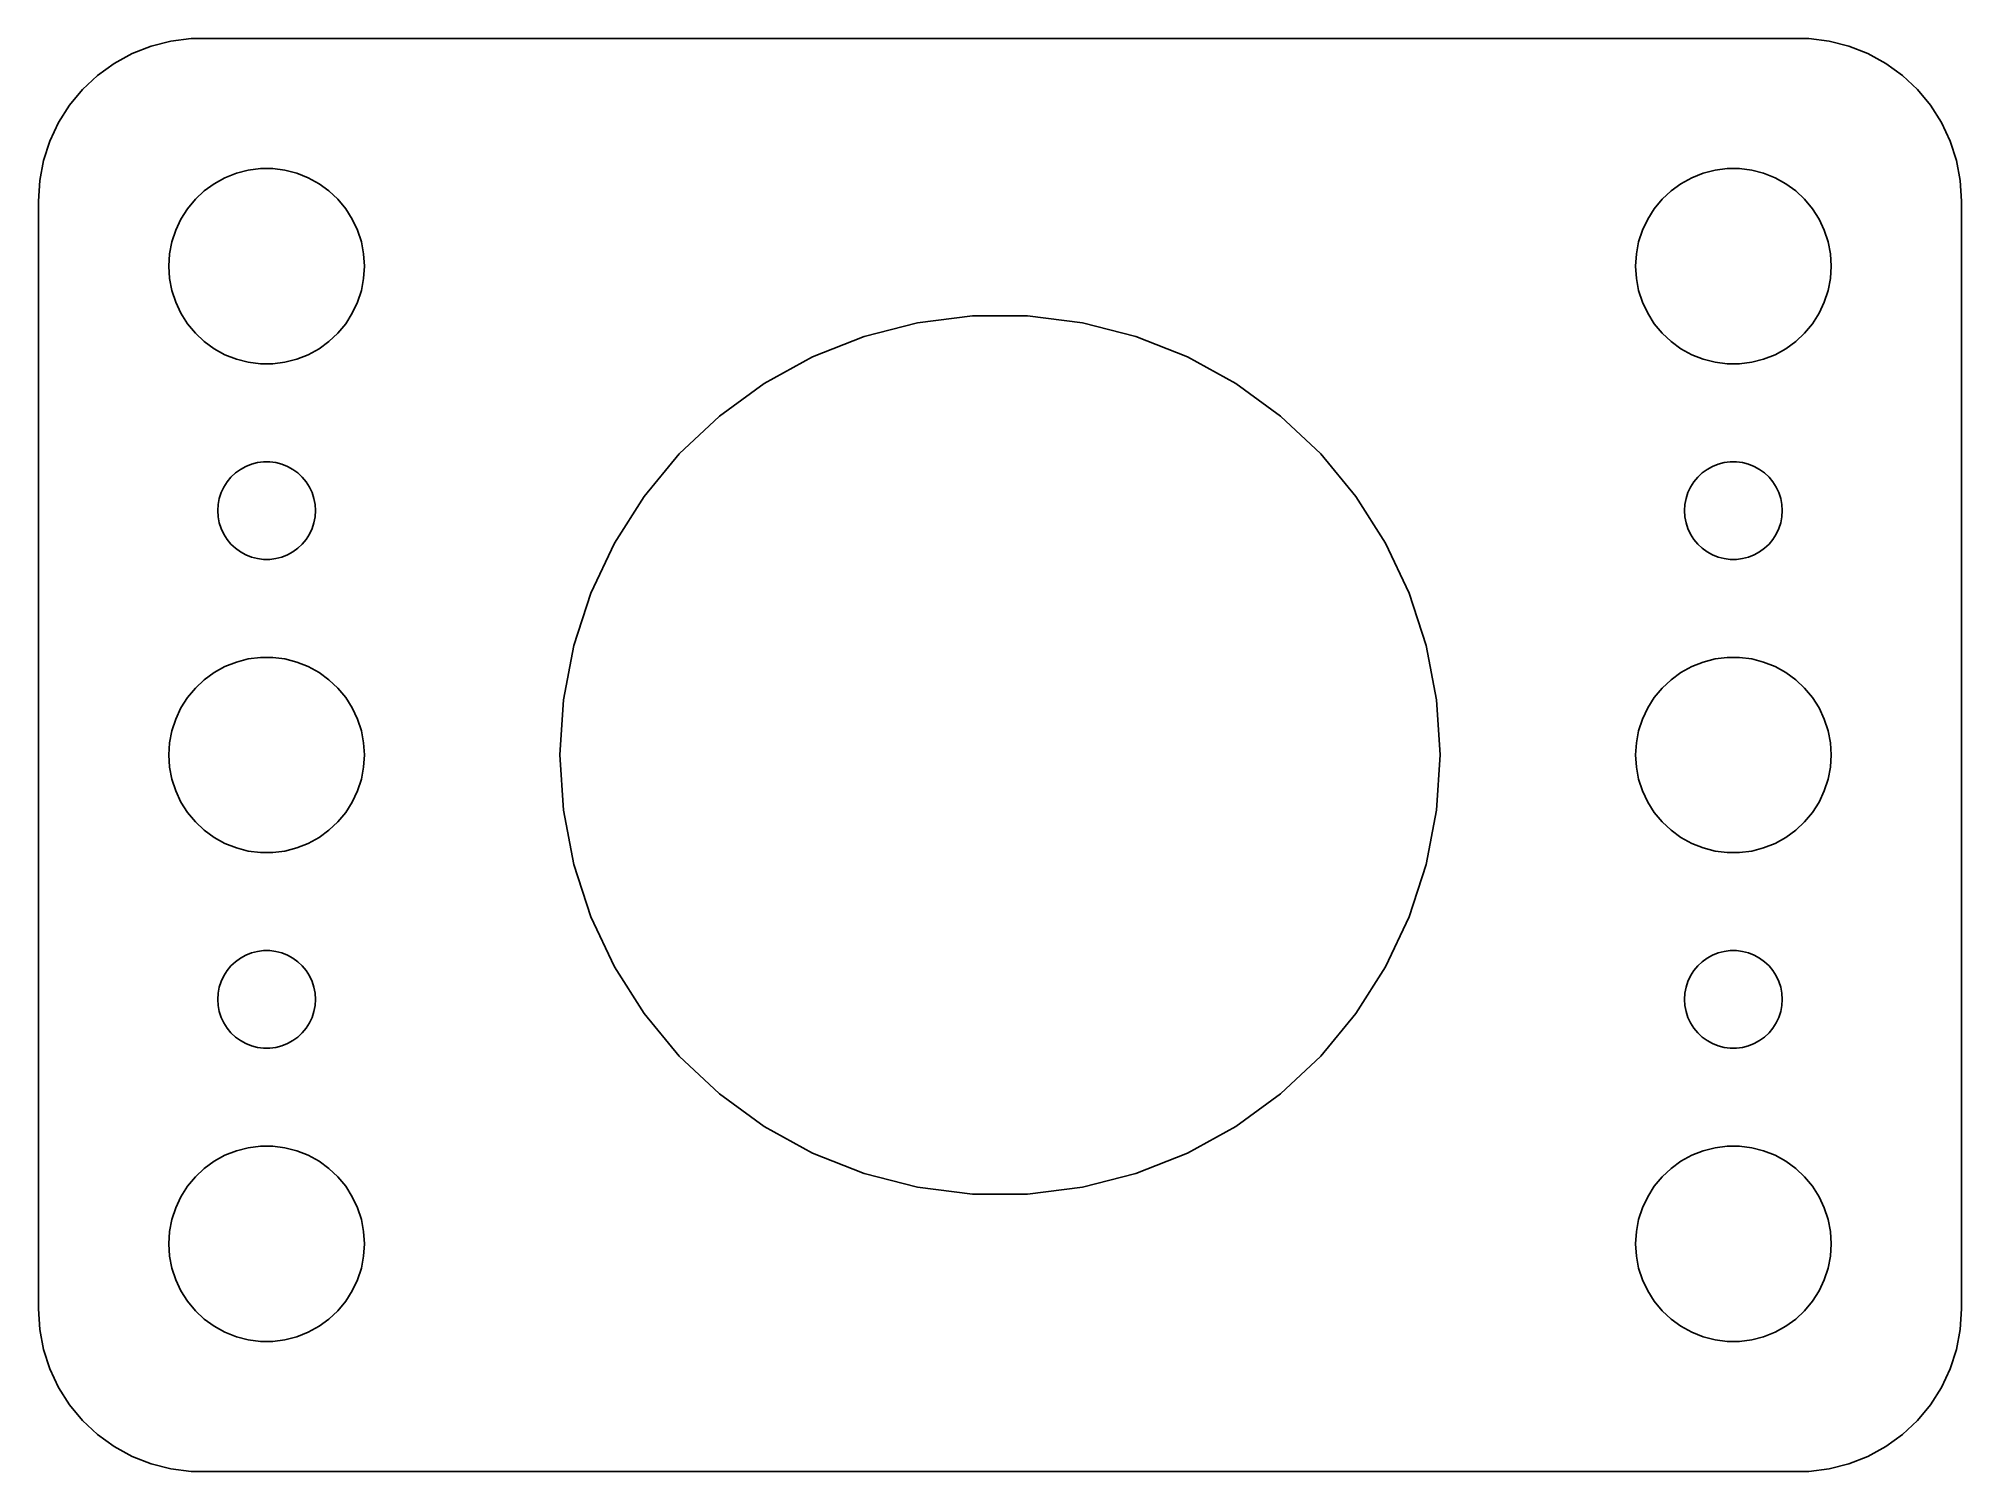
# Model space of a CAD drawing. Header units: metres. Extents: x -29.5 to 29.5, y 32 to 76.
import ezdxf

# ---------------------------------------------------------------- set-up
doc = ezdxf.new("R2010")
doc.units = ezdxf.units.M

msp = doc.modelspace()

# ---------------------------------------------------------------- linework, layer by layer
for p, q in [((-26.6289, 75.5241), (-27.1791, 75.2216)), ((-26.0451, 75.7553), (-26.6289, 75.5241)), ((-25.4369, 75.9114), (-26.0451, 75.7553)), ((-24.8139, 75.9901), (-25.4369, 75.9114)), ((24.8139, 75.9901), (-24.8139, 75.9901)), ((25.4369, 75.9114), (24.8139, 75.9901)), ((26.0451, 75.7553), (25.4369, 75.9114)), ((26.6289, 75.5241), (26.0451, 75.7553)), ((27.1791, 75.2216), (26.6289, 75.5241)), ((-27.1791, 75.2216), (-27.6871, 74.8526)), ((27.6871, 74.8526), (27.1791, 75.2216)), ((-28.1448, 74.4227), (-28.5451, 73.9389)), ((-27.6871, 74.8526), (-28.1448, 74.4227)), ((28.1448, 74.4227), (27.6871, 74.8526)), ((28.5451, 73.9389), (28.1448, 74.4227)), ((-28.5451, 73.9389), (-28.8815, 73.4088)), ((28.8815, 73.4088), (28.5451, 73.9389)), ((-28.8815, 73.4088), (-29.1489, 72.8406)), ((29.1489, 72.8406), (28.8815, 73.4088)), ((-29.1489, 72.8406), (-29.3429, 72.2434)), ((29.3429, 72.2434), (29.1489, 72.8406)), ((-29.3429, 72.2434), (-29.4606, 71.6267)), ((-23.0621, 71.9469), (-22.6884, 71.9941)), ((-22.6884, 71.9941), (-22.3116, 71.9941)), ((-22.3116, 71.9941), (-21.9379, 71.9469)), ((21.9379, 71.9469), (22.3116, 71.9941)), ((22.3116, 71.9941), (22.6884, 71.9941)), ((22.6884, 71.9941), (23.0621, 71.9469)), ((29.4606, 71.6267), (29.3429, 72.2434)), ((-29.4606, 71.6267), (-29.5, 71)), ((-24.4123, 71.3115), (-24.1075, 71.533)), ((-24.1075, 71.533), (-23.7773, 71.7145)), ((-23.7773, 71.7145), (-23.427, 71.8532)), ((-23.427, 71.8532), (-23.0621, 71.9469)), ((-21.9379, 71.9469), (-21.5729, 71.8532)), ((-21.5729, 71.8532), (-21.2227, 71.7145)), ((-21.2227, 71.7145), (-20.8925, 71.533)), ((-20.8925, 71.533), (-20.5877, 71.3115)), ((20.5877, 71.3115), (20.8925, 71.533)), ((20.8925, 71.533), (21.2227, 71.7145)), ((21.2227, 71.7145), (21.5729, 71.8532)), ((21.5729, 71.8532), (21.9379, 71.9469)), ((23.0621, 71.9469), (23.427, 71.8532)), ((23.427, 71.8532), (23.7773, 71.7145)), ((23.7773, 71.7145), (24.1075, 71.533)), ((24.1075, 71.533), (24.4123, 71.3115)), ((29.5, 71), (29.4606, 71.6267)), ((-29.5, 71), (-29.5, 37)), ((-24.927, 70.7634), (-24.6869, 71.0536)), ((-24.6869, 71.0536), (-24.4123, 71.3115)), ((-20.5877, 71.3115), (-20.3131, 71.0536)), ((-20.3131, 71.0536), (-20.0729, 70.7634)), ((20.0729, 70.7634), (20.3131, 71.0536)), ((20.3131, 71.0536), (20.5877, 71.3115)), ((24.4123, 71.3115), (24.6869, 71.0536)), ((24.6869, 71.0536), (24.927, 70.7634)), ((29.5, 37), (29.5, 71)), ((-25.2893, 70.1044), (-25.1289, 70.4453)), ((-25.1289, 70.4453), (-24.927, 70.7634)), ((-20.0729, 70.7634), (-19.8711, 70.4453)), ((-19.8711, 70.4453), (-19.7107, 70.1044)), ((19.7107, 70.1044), (19.8711, 70.4453)), ((19.8711, 70.4453), (20.0729, 70.7634)), ((24.927, 70.7634), (25.1289, 70.4453)), ((25.1289, 70.4453), (25.2893, 70.1044)), ((-25.4763, 69.376), (-25.4057, 69.7461)), ((-25.4057, 69.7461), (-25.2893, 70.1044)), ((-19.7107, 70.1044), (-19.5942, 69.7461)), ((-19.5942, 69.7461), (-19.5237, 69.376)), ((19.5237, 69.376), (19.5942, 69.7461)), ((19.5942, 69.7461), (19.7107, 70.1044)), ((25.2893, 70.1044), (25.4057, 69.7461)), ((25.4057, 69.7461), (25.4763, 69.376)), ((-25.5, 69), (-25.4763, 69.376)), ((-19.5237, 69.376), (-19.5, 69)), ((19.5, 69), (19.5237, 69.376)), ((25.4763, 69.376), (25.5, 69)), ((-25.4763, 68.624), (-25.5, 69)), ((-25.4057, 68.2539), (-25.4763, 68.624)), ((-19.5237, 68.624), (-19.5942, 68.2539)), ((-19.5, 69), (-19.5237, 68.624)), ((19.5237, 68.624), (19.5, 69)), ((19.5942, 68.2539), (19.5237, 68.624)), ((25.4763, 68.624), (25.4057, 68.2539)), ((25.5, 69), (25.4763, 68.624)), ((-25.2893, 67.8956), (-25.4057, 68.2539)), ((-25.1289, 67.5547), (-25.2893, 67.8956)), ((-19.7107, 67.8956), (-19.8711, 67.5547)), ((-19.5942, 68.2539), (-19.7107, 67.8956)), ((19.7107, 67.8956), (19.5942, 68.2539)), ((19.8711, 67.5547), (19.7107, 67.8956)), ((25.2893, 67.8956), (25.1289, 67.5547)), ((25.4057, 68.2539), (25.2893, 67.8956)), ((-24.927, 67.2366), (-25.1289, 67.5547)), ((-19.8711, 67.5547), (-20.0729, 67.2366)), ((-4.17172, 66.8392), (-2.52963, 67.2609)), ((-2.52963, 67.2609), (-0.84767, 67.4734)), ((-0.84767, 67.4734), (0.84767, 67.4734)), ((0.84767, 67.4734), (2.52963, 67.2609)), ((2.52963, 67.2609), (4.17172, 66.8392)), ((20.0729, 67.2366), (19.8711, 67.5547)), ((25.1289, 67.5547), (24.927, 67.2366)), ((-24.6869, 66.9464), (-24.927, 67.2366)), ((-24.4123, 66.6884), (-24.6869, 66.9464)), ((-24.1075, 66.467), (-24.4123, 66.6884)), ((-20.5877, 66.6884), (-20.8925, 66.467)), ((-20.3131, 66.9464), (-20.5877, 66.6884)), ((-20.0729, 67.2366), (-20.3131, 66.9464)), ((-5.74802, 66.2152), (-4.17172, 66.8392)), ((4.17172, 66.8392), (5.74802, 66.2152)), ((20.3131, 66.9464), (20.0729, 67.2366)), ((20.5877, 66.6884), (20.3131, 66.9464)), ((20.8925, 66.467), (20.5877, 66.6884)), ((24.4123, 66.6884), (24.1075, 66.467)), ((24.6869, 66.9464), (24.4123, 66.6884)), ((24.927, 67.2366), (24.6869, 66.9464)), ((-23.7773, 66.2855), (-24.1075, 66.467)), ((-23.427, 66.1468), (-23.7773, 66.2855)), ((-23.0621, 66.0531), (-23.427, 66.1468)), ((-21.5729, 66.1468), (-21.9379, 66.0531)), ((-21.2227, 66.2855), (-21.5729, 66.1468)), ((-20.8925, 66.467), (-21.2227, 66.2855)), ((-7.23366, 65.3984), (-5.74802, 66.2152)), ((5.74802, 66.2152), (7.23366, 65.3984)), ((21.2227, 66.2855), (20.8925, 66.467)), ((21.5729, 66.1468), (21.2227, 66.2855)), ((21.9379, 66.0531), (21.5729, 66.1468)), ((23.427, 66.1468), (23.0621, 66.0531)), ((23.7773, 66.2855), (23.427, 66.1468)), ((24.1075, 66.467), (23.7773, 66.2855)), ((-22.6884, 66.0059), (-23.0621, 66.0531)), ((-22.3116, 66.0059), (-22.6884, 66.0059)), ((-21.9379, 66.0531), (-22.3116, 66.0059)), ((22.3116, 66.0059), (21.9379, 66.0531)), ((22.6884, 66.0059), (22.3116, 66.0059)), ((23.0621, 66.0531), (22.6884, 66.0059)), ((-8.60521, 64.4019), (-7.23366, 65.3984)), ((7.23366, 65.3984), (8.60521, 64.4019)), ((-9.84106, 63.2414), (-8.60521, 64.4019)), ((8.60521, 64.4019), (9.84106, 63.2414)), ((-10.9217, 61.9351), (-9.84106, 63.2414)), ((9.84106, 63.2414), (10.9217, 61.9351)), ((-23.5934, 62.5268), (-23.4561, 62.6558)), ((-23.4561, 62.6558), (-23.3037, 62.7665)), ((-23.3037, 62.7665), (-23.1387, 62.8572)), ((-23.1387, 62.8572), (-22.9635, 62.9266)), ((-22.9635, 62.9266), (-22.7811, 62.9734)), ((-22.7811, 62.9734), (-22.5942, 62.997)), ((-22.5942, 62.997), (-22.4058, 62.997)), ((-22.4058, 62.997), (-22.2189, 62.9734)), ((-22.2189, 62.9734), (-22.0365, 62.9266)), ((-22.0365, 62.9266), (-21.8613, 62.8572)), ((-21.8613, 62.8572), (-21.6963, 62.7665)), ((-21.6963, 62.7665), (-21.5439, 62.6558)), ((-21.5439, 62.6558), (-21.4065, 62.5268)), ((21.4065, 62.5268), (21.5439, 62.6558)), ((21.5439, 62.6558), (21.6963, 62.7665)), ((21.6963, 62.7665), (21.8613, 62.8572)), ((21.8613, 62.8572), (22.0365, 62.9266)), ((22.0365, 62.9266), (22.2189, 62.9734)), ((22.2189, 62.9734), (22.4058, 62.997)), ((22.4058, 62.997), (22.5942, 62.997)), ((22.5942, 62.997), (22.7811, 62.9734)), ((22.7811, 62.9734), (22.9635, 62.9266)), ((22.9635, 62.9266), (23.1387, 62.8572)), ((23.1387, 62.8572), (23.3037, 62.7665)), ((23.3037, 62.7665), (23.4561, 62.6558)), ((23.4561, 62.6558), (23.5934, 62.5268)), ((-23.9529, 61.873), (-23.8947, 62.0522)), ((-23.8947, 62.0522), (-23.8145, 62.2226)), ((-23.8145, 62.2226), (-23.7135, 62.3817)), ((-23.7135, 62.3817), (-23.5934, 62.5268)), ((-21.4065, 62.5268), (-21.2865, 62.3817)), ((-21.2865, 62.3817), (-21.1855, 62.2226)), ((-21.1855, 62.2226), (-21.1053, 62.0522)), ((-21.1053, 62.0522), (-21.0471, 61.873)), ((21.0471, 61.873), (21.1053, 62.0522)), ((21.1053, 62.0522), (21.1855, 62.2226)), ((21.1855, 62.2226), (21.2865, 62.3817)), ((21.2865, 62.3817), (21.4065, 62.5268)), ((23.5934, 62.5268), (23.7135, 62.3817)), ((23.7135, 62.3817), (23.8145, 62.2226)), ((23.8145, 62.2226), (23.8947, 62.0522)), ((23.8947, 62.0522), (23.9529, 61.873)), ((-24, 61.5), (-23.9882, 61.688)), ((-23.9882, 61.312), (-24, 61.5)), ((-23.9882, 61.688), (-23.9529, 61.873)), ((-21.0471, 61.873), (-21.0118, 61.688)), ((-21.0118, 61.688), (-21, 61.5)), ((-21, 61.5), (-21.0118, 61.312)), ((-11.8301, 60.5037), (-10.9217, 61.9351)), ((10.9217, 61.9351), (11.8301, 60.5037)), ((21, 61.5), (21.0118, 61.688)), ((21.0118, 61.312), (21, 61.5)), ((21.0118, 61.688), (21.0471, 61.873)), ((23.9529, 61.873), (23.9882, 61.688)), ((23.9882, 61.688), (24, 61.5)), ((24, 61.5), (23.9882, 61.312)), ((-23.9529, 61.127), (-23.9882, 61.312)), ((-23.8947, 60.9478), (-23.9529, 61.127)), ((-23.8145, 60.7774), (-23.8947, 60.9478)), ((-23.7135, 60.6183), (-23.8145, 60.7774)), ((-21.1855, 60.7774), (-21.2865, 60.6183)), ((-21.1053, 60.9478), (-21.1855, 60.7774)), ((-21.0471, 61.127), (-21.1053, 60.9478)), ((-21.0118, 61.312), (-21.0471, 61.127)), ((21.0471, 61.127), (21.0118, 61.312)), ((21.1053, 60.9478), (21.0471, 61.127)), ((21.1855, 60.7774), (21.1053, 60.9478)), ((21.2865, 60.6183), (21.1855, 60.7774)), ((23.8145, 60.7774), (23.7135, 60.6183)), ((23.8947, 60.9478), (23.8145, 60.7774)), ((23.9529, 61.127), (23.8947, 60.9478)), ((23.9882, 61.312), (23.9529, 61.127)), ((-23.5934, 60.4732), (-23.7135, 60.6183)), ((-23.4561, 60.3442), (-23.5934, 60.4732)), ((-23.3037, 60.2335), (-23.4561, 60.3442)), ((-23.1387, 60.1427), (-23.3037, 60.2335)), ((-21.6963, 60.2335), (-21.8613, 60.1427)), ((-21.5439, 60.3442), (-21.6963, 60.2335)), ((-21.4065, 60.4732), (-21.5439, 60.3442)), ((-21.2865, 60.6183), (-21.4065, 60.4732)), ((-12.552, 58.9697), (-11.8301, 60.5037)), ((11.8301, 60.5037), (12.552, 58.9697)), ((21.4065, 60.4732), (21.2865, 60.6183)), ((21.5439, 60.3442), (21.4065, 60.4732)), ((21.6963, 60.2335), (21.5439, 60.3442)), ((21.8613, 60.1427), (21.6963, 60.2335)), ((23.3037, 60.2335), (23.1387, 60.1427)), ((23.4561, 60.3442), (23.3037, 60.2335)), ((23.5934, 60.4732), (23.4561, 60.3442)), ((23.7135, 60.6183), (23.5934, 60.4732)), ((-22.9635, 60.0734), (-23.1387, 60.1427)), ((-22.7811, 60.0266), (-22.9635, 60.0734)), ((-22.5942, 60.0029), (-22.7811, 60.0266)), ((-22.4058, 60.0029), (-22.5942, 60.0029)), ((-22.2189, 60.0266), (-22.4058, 60.0029)), ((-22.0365, 60.0734), (-22.2189, 60.0266)), ((-21.8613, 60.1427), (-22.0365, 60.0734)), ((22.0365, 60.0734), (21.8613, 60.1427)), ((22.2189, 60.0266), (22.0365, 60.0734)), ((22.4058, 60.0029), (22.2189, 60.0266)), ((22.5942, 60.0029), (22.4058, 60.0029)), ((22.7811, 60.0266), (22.5942, 60.0029)), ((22.9635, 60.0734), (22.7811, 60.0266)), ((23.1387, 60.1427), (22.9635, 60.0734)), ((-13.0759, 57.3573), (-12.552, 58.9697)), ((12.552, 58.9697), (13.0759, 57.3573)), ((-13.3935, 55.692), (-13.0759, 57.3573)), ((13.0759, 57.3573), (13.3935, 55.692)), ((-24.1075, 56.533), (-23.7773, 56.7145)), ((-23.7773, 56.7145), (-23.427, 56.8532)), ((-23.427, 56.8532), (-23.0621, 56.9469)), ((-23.0621, 56.9469), (-22.6884, 56.9941)), ((-22.6884, 56.9941), (-22.3116, 56.9941)), ((-22.3116, 56.9941), (-21.9379, 56.9469)), ((-21.9379, 56.9469), (-21.5729, 56.8532)), ((-21.5729, 56.8532), (-21.2227, 56.7145)), ((-21.2227, 56.7145), (-20.8925, 56.533)), ((20.8925, 56.533), (21.2227, 56.7145)), ((21.2227, 56.7145), (21.5729, 56.8532)), ((21.5729, 56.8532), (21.9379, 56.9469)), ((21.9379, 56.9469), (22.3116, 56.9941)), ((22.3116, 56.9941), (22.6884, 56.9941)), ((22.6884, 56.9941), (23.0621, 56.9469)), ((23.0621, 56.9469), (23.427, 56.8532)), ((23.427, 56.8532), (23.7773, 56.7145)), ((23.7773, 56.7145), (24.1075, 56.533)), ((-24.927, 55.7634), (-24.6869, 56.0536)), ((-24.6869, 56.0536), (-24.4123, 56.3115)), ((-24.4123, 56.3115), (-24.1075, 56.533)), ((-20.8925, 56.533), (-20.5877, 56.3115)), ((-20.5877, 56.3115), (-20.3131, 56.0536)), ((-20.3131, 56.0536), (-20.0729, 55.7634)), ((20.0729, 55.7634), (20.3131, 56.0536)), ((20.3131, 56.0536), (20.5877, 56.3115)), ((20.5877, 56.3115), (20.8925, 56.533)), ((24.1075, 56.533), (24.4123, 56.3115)), ((24.4123, 56.3115), (24.6869, 56.0536)), ((24.6869, 56.0536), (24.927, 55.7634)), ((-25.1289, 55.4453), (-24.927, 55.7634)), ((-20.0729, 55.7634), (-19.8711, 55.4453)), ((-13.5, 54), (-13.3935, 55.692)), ((13.3935, 55.692), (13.5, 54)), ((19.8711, 55.4453), (20.0729, 55.7634)), ((24.927, 55.7634), (25.1289, 55.4453)), ((-25.4057, 54.7461), (-25.2893, 55.1044)), ((-25.2893, 55.1044), (-25.1289, 55.4453)), ((-19.8711, 55.4453), (-19.7107, 55.1044)), ((-19.7107, 55.1044), (-19.5942, 54.7461)), ((19.5942, 54.7461), (19.7107, 55.1044)), ((19.7107, 55.1044), (19.8711, 55.4453)), ((25.1289, 55.4453), (25.2893, 55.1044)), ((25.2893, 55.1044), (25.4057, 54.7461)), ((-25.5, 54), (-25.4763, 54.376)), ((-25.4763, 54.376), (-25.4057, 54.7461)), ((-19.5942, 54.7461), (-19.5237, 54.376)), ((-19.5237, 54.376), (-19.5, 54)), ((19.5, 54), (19.5237, 54.376)), ((19.5237, 54.376), (19.5942, 54.7461)), ((25.4057, 54.7461), (25.4763, 54.376)), ((25.4763, 54.376), (25.5, 54)), ((-25.4763, 53.624), (-25.5, 54)), ((-19.5, 54), (-19.5237, 53.624)), ((-13.3935, 52.308), (-13.5, 54)), ((13.5, 54), (13.3935, 52.308)), ((19.5237, 53.624), (19.5, 54)), ((25.5, 54), (25.4763, 53.624)), ((-25.4057, 53.2539), (-25.4763, 53.624)), ((-25.2893, 52.8956), (-25.4057, 53.2539)), ((-19.5942, 53.2539), (-19.7107, 52.8956)), ((-19.5237, 53.624), (-19.5942, 53.2539)), ((19.5942, 53.2539), (19.5237, 53.624)), ((19.7107, 52.8956), (19.5942, 53.2539)), ((25.4057, 53.2539), (25.2893, 52.8956)), ((25.4763, 53.624), (25.4057, 53.2539)), ((-25.1289, 52.5547), (-25.2893, 52.8956)), ((-24.927, 52.2366), (-25.1289, 52.5547)), ((-19.8711, 52.5547), (-20.0729, 52.2366)), ((-19.7107, 52.8956), (-19.8711, 52.5547)), ((19.8711, 52.5547), (19.7107, 52.8956)), ((20.0729, 52.2366), (19.8711, 52.5547)), ((25.1289, 52.5547), (24.927, 52.2366)), ((25.2893, 52.8956), (25.1289, 52.5547)), ((-24.6869, 51.9464), (-24.927, 52.2366)), ((-24.4123, 51.6885), (-24.6869, 51.9464)), ((-20.3131, 51.9464), (-20.5877, 51.6885)), ((-20.0729, 52.2366), (-20.3131, 51.9464)), ((-13.0759, 50.6427), (-13.3935, 52.308)), ((13.3935, 52.308), (13.0759, 50.6427)), ((20.3131, 51.9464), (20.0729, 52.2366)), ((20.5877, 51.6885), (20.3131, 51.9464)), ((24.6869, 51.9464), (24.4123, 51.6885)), ((24.927, 52.2366), (24.6869, 51.9464)), ((-24.1075, 51.467), (-24.4123, 51.6885)), ((-23.7773, 51.2855), (-24.1075, 51.467)), ((-20.8925, 51.467), (-21.2227, 51.2855)), ((-20.5877, 51.6885), (-20.8925, 51.467)), ((20.8925, 51.467), (20.5877, 51.6885)), ((21.2227, 51.2855), (20.8925, 51.467)), ((24.1075, 51.467), (23.7773, 51.2855)), ((24.4123, 51.6885), (24.1075, 51.467)), ((-23.427, 51.1468), (-23.7773, 51.2855)), ((-23.0621, 51.0531), (-23.427, 51.1468)), ((-22.6884, 51.0059), (-23.0621, 51.0531)), ((-22.3116, 51.0059), (-22.6884, 51.0059)), ((-21.9379, 51.0531), (-22.3116, 51.0059)), ((-21.5729, 51.1468), (-21.9379, 51.0531)), ((-21.2227, 51.2855), (-21.5729, 51.1468)), ((21.5729, 51.1468), (21.2227, 51.2855)), ((21.9379, 51.0531), (21.5729, 51.1468)), ((22.3116, 51.0059), (21.9379, 51.0531)), ((22.6884, 51.0059), (22.3116, 51.0059)), ((23.0621, 51.0531), (22.6884, 51.0059)), ((23.427, 51.1468), (23.0621, 51.0531)), ((23.7773, 51.2855), (23.427, 51.1468)), ((-12.552, 49.0303), (-13.0759, 50.6427)), ((13.0759, 50.6427), (12.552, 49.0303)), ((-11.8301, 47.4963), (-12.552, 49.0303)), ((12.552, 49.0303), (11.8301, 47.4963)), ((-23.3037, 47.7665), (-23.1387, 47.8573)), ((-23.1387, 47.8573), (-22.9635, 47.9266)), ((-22.9635, 47.9266), (-22.7811, 47.9734)), ((-22.7811, 47.9734), (-22.5942, 47.9971)), ((-22.5942, 47.9971), (-22.4058, 47.9971)), ((-22.4058, 47.9971), (-22.2189, 47.9734)), ((-22.2189, 47.9734), (-22.0365, 47.9266)), ((-22.0365, 47.9266), (-21.8613, 47.8573)), ((-21.8613, 47.8573), (-21.6963, 47.7665)), ((21.6963, 47.7665), (21.8613, 47.8573)), ((21.8613, 47.8573), (22.0365, 47.9266)), ((22.0365, 47.9266), (22.2189, 47.9734)), ((22.2189, 47.9734), (22.4058, 47.9971)), ((22.4058, 47.9971), (22.5942, 47.9971)), ((22.5942, 47.9971), (22.7811, 47.9734)), ((22.7811, 47.9734), (22.9635, 47.9266)), ((22.9635, 47.9266), (23.1387, 47.8573)), ((23.1387, 47.8573), (23.3037, 47.7665)), ((-23.8947, 47.0522), (-23.8145, 47.2226)), ((-23.8145, 47.2226), (-23.7135, 47.3817)), ((-23.7135, 47.3817), (-23.5934, 47.5268)), ((-23.5934, 47.5268), (-23.4561, 47.6558)), ((-23.4561, 47.6558), (-23.3037, 47.7665)), ((-21.6963, 47.7665), (-21.5439, 47.6558)), ((-21.5439, 47.6558), (-21.4065, 47.5268)), ((-21.4065, 47.5268), (-21.2865, 47.3817)), ((-21.2865, 47.3817), (-21.1855, 47.2226)), ((-21.1855, 47.2226), (-21.1053, 47.0522)), ((-10.9217, 46.0649), (-11.8301, 47.4963)), ((11.8301, 47.4963), (10.9217, 46.0649)), ((21.1053, 47.0522), (21.1855, 47.2226)), ((21.1855, 47.2226), (21.2865, 47.3817)), ((21.2865, 47.3817), (21.4065, 47.5268)), ((21.4065, 47.5268), (21.5439, 47.6558)), ((21.5439, 47.6558), (21.6963, 47.7665)), ((23.3037, 47.7665), (23.4561, 47.6558)), ((23.4561, 47.6558), (23.5934, 47.5268)), ((23.5934, 47.5268), (23.7135, 47.3817)), ((23.7135, 47.3817), (23.8145, 47.2226)), ((23.8145, 47.2226), (23.8947, 47.0522)), ((-24, 46.5), (-23.9882, 46.688)), ((-23.9882, 46.688), (-23.9529, 46.873)), ((-23.9529, 46.873), (-23.8947, 47.0522)), ((-21.1053, 47.0522), (-21.0471, 46.873)), ((-21.0471, 46.873), (-21.0118, 46.688)), ((-21.0118, 46.688), (-21, 46.5)), ((21, 46.5), (21.0118, 46.688)), ((21.0118, 46.688), (21.0471, 46.873)), ((21.0471, 46.873), (21.1053, 47.0522)), ((23.8947, 47.0522), (23.9529, 46.873)), ((23.9529, 46.873), (23.9882, 46.688)), ((23.9882, 46.688), (24, 46.5)), ((-23.9882, 46.312), (-24, 46.5)), ((-23.9529, 46.127), (-23.9882, 46.312)), ((-23.8947, 45.9478), (-23.9529, 46.127)), ((-21.0471, 46.127), (-21.1053, 45.9478)), ((-21.0118, 46.312), (-21.0471, 46.127)), ((-21, 46.5), (-21.0118, 46.312)), ((-9.84106, 44.7586), (-10.9217, 46.0649)), ((10.9217, 46.0649), (9.84106, 44.7586)), ((21.0118, 46.312), (21, 46.5)), ((21.0471, 46.127), (21.0118, 46.312)), ((21.1053, 45.9478), (21.0471, 46.127)), ((23.9529, 46.127), (23.8947, 45.9478)), ((23.9882, 46.312), (23.9529, 46.127)), ((24, 46.5), (23.9882, 46.312)), ((-23.8145, 45.7774), (-23.8947, 45.9478)), ((-23.7135, 45.6183), (-23.8145, 45.7774)), ((-23.5934, 45.4732), (-23.7135, 45.6183)), ((-23.4561, 45.3442), (-23.5934, 45.4732)), ((-21.4065, 45.4732), (-21.5439, 45.3442)), ((-21.2865, 45.6183), (-21.4065, 45.4732)), ((-21.1855, 45.7774), (-21.2865, 45.6183)), ((-21.1053, 45.9478), (-21.1855, 45.7774)), ((21.1855, 45.7774), (21.1053, 45.9478)), ((21.2865, 45.6183), (21.1855, 45.7774)), ((21.4065, 45.4732), (21.2865, 45.6183)), ((21.5439, 45.3442), (21.4065, 45.4732)), ((23.5934, 45.4732), (23.4561, 45.3442)), ((23.7135, 45.6183), (23.5934, 45.4732)), ((23.8145, 45.7774), (23.7135, 45.6183)), ((23.8947, 45.9478), (23.8145, 45.7774)), ((-23.3037, 45.2335), (-23.4561, 45.3442)), ((-23.1387, 45.1428), (-23.3037, 45.2335)), ((-22.9635, 45.0734), (-23.1387, 45.1428)), ((-22.7811, 45.0266), (-22.9635, 45.0734)), ((-22.5942, 45.003), (-22.7811, 45.0266)), ((-22.4058, 45.003), (-22.5942, 45.003)), ((-22.2189, 45.0266), (-22.4058, 45.003)), ((-22.0365, 45.0734), (-22.2189, 45.0266)), ((-21.8613, 45.1428), (-22.0365, 45.0734)), ((-21.6963, 45.2335), (-21.8613, 45.1428)), ((-21.5439, 45.3442), (-21.6963, 45.2335)), ((21.6963, 45.2335), (21.5439, 45.3442)), ((21.8613, 45.1428), (21.6963, 45.2335)), ((22.0365, 45.0734), (21.8613, 45.1428)), ((22.2189, 45.0266), (22.0365, 45.0734)), ((22.4058, 45.003), (22.2189, 45.0266)), ((22.5942, 45.003), (22.4058, 45.003)), ((22.7811, 45.0266), (22.5942, 45.003)), ((22.9635, 45.0734), (22.7811, 45.0266)), ((23.1387, 45.1428), (22.9635, 45.0734)), ((23.3037, 45.2335), (23.1387, 45.1428)), ((23.4561, 45.3442), (23.3037, 45.2335)), ((-8.60521, 43.5981), (-9.84106, 44.7586)), ((9.84106, 44.7586), (8.60521, 43.5981)), ((-7.23366, 42.6016), (-8.60521, 43.5981)), ((8.60521, 43.5981), (7.23366, 42.6016)), ((-5.74802, 41.7848), (-7.23366, 42.6016)), ((7.23366, 42.6016), (5.74802, 41.7848)), ((-23.427, 41.8532), (-23.0621, 41.9469)), ((-23.0621, 41.9469), (-22.6884, 41.9941)), ((-22.6884, 41.9941), (-22.3116, 41.9941)), ((-22.3116, 41.9941), (-21.9379, 41.9469)), ((-21.9379, 41.9469), (-21.5729, 41.8532)), ((21.5729, 41.8532), (21.9379, 41.9469)), ((21.9379, 41.9469), (22.3116, 41.9941)), ((22.3116, 41.9941), (22.6884, 41.9941)), ((22.6884, 41.9941), (23.0621, 41.9469)), ((23.0621, 41.9469), (23.427, 41.8532)), ((-24.6869, 41.0536), (-24.4123, 41.3116)), ((-24.4123, 41.3116), (-24.1075, 41.533)), ((-24.1075, 41.533), (-23.7773, 41.7145)), ((-23.7773, 41.7145), (-23.427, 41.8532)), ((-21.5729, 41.8532), (-21.2227, 41.7145)), ((-21.2227, 41.7145), (-20.8925, 41.533)), ((-20.8925, 41.533), (-20.5877, 41.3116)), ((-20.5877, 41.3116), (-20.3131, 41.0536)), ((-4.17172, 41.1608), (-5.74802, 41.7848)), ((5.74802, 41.7848), (4.17172, 41.1608)), ((20.3131, 41.0536), (20.5877, 41.3116)), ((20.5877, 41.3116), (20.8925, 41.533)), ((20.8925, 41.533), (21.2227, 41.7145)), ((21.2227, 41.7145), (21.5729, 41.8532)), ((23.427, 41.8532), (23.7773, 41.7145)), ((23.7773, 41.7145), (24.1075, 41.533)), ((24.1075, 41.533), (24.4123, 41.3116)), ((24.4123, 41.3116), (24.6869, 41.0536)), ((-25.1289, 40.4453), (-24.927, 40.7634)), ((-24.927, 40.7634), (-24.6869, 41.0536)), ((-20.3131, 41.0536), (-20.0729, 40.7634)), ((-20.0729, 40.7634), (-19.8711, 40.4453)), ((-2.52963, 40.7391), (-4.17172, 41.1608)), ((-0.84767, 40.5266), (-2.52963, 40.7391)), ((2.52963, 40.7391), (0.84767, 40.5266)), ((4.17172, 41.1608), (2.52963, 40.7391)), ((19.8711, 40.4453), (20.0729, 40.7634)), ((20.0729, 40.7634), (20.3131, 41.0536)), ((24.6869, 41.0536), (24.927, 40.7634)), ((24.927, 40.7634), (25.1289, 40.4453)), ((-25.2893, 40.1044), (-25.1289, 40.4453)), ((-19.8711, 40.4453), (-19.7107, 40.1044)), ((0.84767, 40.5266), (-0.84767, 40.5266)), ((19.7107, 40.1044), (19.8711, 40.4453)), ((25.1289, 40.4453), (25.2893, 40.1044)), ((-25.4763, 39.376), (-25.4057, 39.7461)), ((-25.4057, 39.7461), (-25.2893, 40.1044)), ((-19.7107, 40.1044), (-19.5942, 39.7461)), ((-19.5942, 39.7461), (-19.5237, 39.376)), ((19.5237, 39.376), (19.5942, 39.7461)), ((19.5942, 39.7461), (19.7107, 40.1044)), ((25.2893, 40.1044), (25.4057, 39.7461)), ((25.4057, 39.7461), (25.4763, 39.376)), ((-25.5, 39), (-25.4763, 39.376)), ((-25.4763, 38.624), (-25.5, 39)), ((-19.5237, 39.376), (-19.5, 39)), ((-19.5, 39), (-19.5237, 38.624)), ((19.5, 39), (19.5237, 39.376)), ((19.5237, 38.624), (19.5, 39)), ((25.4763, 39.376), (25.5, 39)), ((25.5, 39), (25.4763, 38.624)), ((-25.4057, 38.2539), (-25.4763, 38.624)), ((-19.5237, 38.624), (-19.5942, 38.2539)), ((19.5942, 38.2539), (19.5237, 38.624)), ((25.4763, 38.624), (25.4057, 38.2539)), ((-25.2893, 37.8956), (-25.4057, 38.2539)), ((-25.1289, 37.5547), (-25.2893, 37.8956)), ((-19.7107, 37.8956), (-19.8711, 37.5547)), ((-19.5942, 38.2539), (-19.7107, 37.8956)), ((19.7107, 37.8956), (19.5942, 38.2539)), ((19.8711, 37.5547), (19.7107, 37.8956)), ((25.2893, 37.8956), (25.1289, 37.5547)), ((25.4057, 38.2539), (25.2893, 37.8956)), ((-24.927, 37.2366), (-25.1289, 37.5547)), ((-24.6869, 36.9464), (-24.927, 37.2366)), ((-20.0729, 37.2366), (-20.3131, 36.9464)), ((-19.8711, 37.5547), (-20.0729, 37.2366)), ((20.0729, 37.2366), (19.8711, 37.5547)), ((20.3131, 36.9464), (20.0729, 37.2366)), ((24.927, 37.2366), (24.6869, 36.9464)), ((25.1289, 37.5547), (24.927, 37.2366)), ((-29.5, 37), (-29.4606, 36.3733)), ((-24.4123, 36.6885), (-24.6869, 36.9464)), ((-24.1075, 36.467), (-24.4123, 36.6885)), ((-20.5877, 36.6885), (-20.8925, 36.467)), ((-20.3131, 36.9464), (-20.5877, 36.6885)), ((20.5877, 36.6885), (20.3131, 36.9464)), ((20.8925, 36.467), (20.5877, 36.6885)), ((24.4123, 36.6885), (24.1075, 36.467)), ((24.6869, 36.9464), (24.4123, 36.6885)), ((29.4606, 36.3733), (29.5, 37)), ((-29.4606, 36.3733), (-29.3429, 35.7566)), ((-23.7773, 36.2855), (-24.1075, 36.467)), ((-23.427, 36.1468), (-23.7773, 36.2855)), ((-23.0621, 36.0531), (-23.427, 36.1468)), ((-22.6884, 36.0059), (-23.0621, 36.0531)), ((-22.3116, 36.0059), (-22.6884, 36.0059)), ((-21.9379, 36.0531), (-22.3116, 36.0059)), ((-21.5729, 36.1468), (-21.9379, 36.0531)), ((-21.2227, 36.2855), (-21.5729, 36.1468)), ((-20.8925, 36.467), (-21.2227, 36.2855)), ((21.2227, 36.2855), (20.8925, 36.467)), ((21.5729, 36.1468), (21.2227, 36.2855)), ((21.9379, 36.0531), (21.5729, 36.1468)), ((22.3116, 36.0059), (21.9379, 36.0531)), ((22.6884, 36.0059), (22.3116, 36.0059)), ((23.0621, 36.0531), (22.6884, 36.0059)), ((23.427, 36.1468), (23.0621, 36.0531)), ((23.7773, 36.2855), (23.427, 36.1468)), ((24.1075, 36.467), (23.7773, 36.2855)), ((29.3429, 35.7566), (29.4606, 36.3733)), ((-29.3429, 35.7566), (-29.1489, 35.1594)), ((29.1489, 35.1594), (29.3429, 35.7566)), ((-29.1489, 35.1594), (-28.8815, 34.5912)), ((28.8815, 34.5912), (29.1489, 35.1594)), ((-28.8815, 34.5912), (-28.5451, 34.0611)), ((28.5451, 34.0611), (28.8815, 34.5912)), ((-28.5451, 34.0611), (-28.1448, 33.5773)), ((28.1448, 33.5773), (28.5451, 34.0611)), ((-28.1448, 33.5773), (-27.6871, 33.1474)), ((-27.6871, 33.1474), (-27.1791, 32.7784)), ((27.1791, 32.7784), (27.6871, 33.1474)), ((27.6871, 33.1474), (28.1448, 33.5773)), ((-27.1791, 32.7784), (-26.6289, 32.4759)), ((-26.6289, 32.4759), (-26.0451, 32.2447)), ((26.0451, 32.2447), (26.6289, 32.4759)), ((26.6289, 32.4759), (27.1791, 32.7784)), ((-26.0451, 32.2447), (-25.4369, 32.0886)), ((-25.4369, 32.0886), (-24.8139, 32.0099)), ((-24.8139, 32.0099), (24.8139, 32.0099)), ((24.8139, 32.0099), (25.4369, 32.0886)), ((25.4369, 32.0886), (26.0451, 32.2447))]:
    msp.add_line(p, q)

doc.saveas('drawing.dxf')
